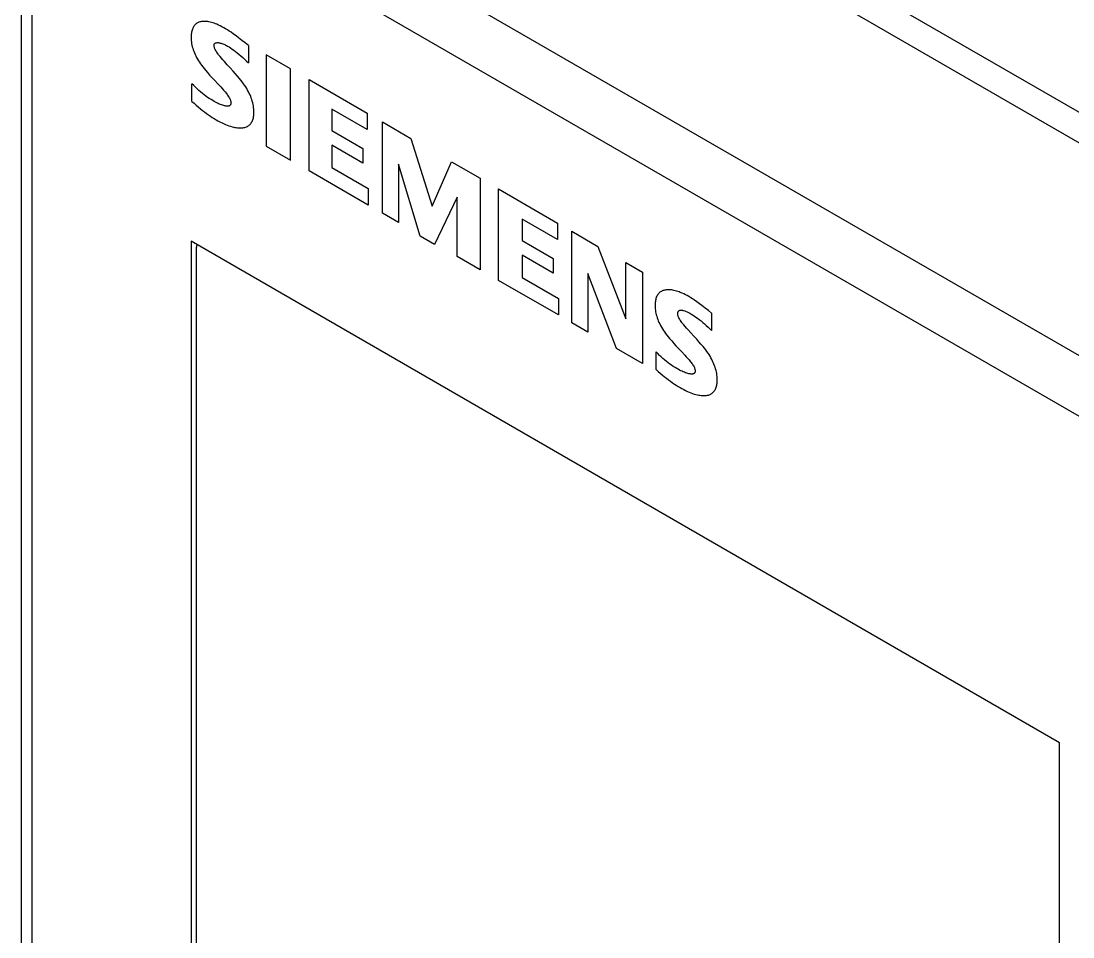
# Model space of a CAD drawing. Extents: x 0 to 420, y 0 to 297.
# Drawn here: x 152.38 to 180.65, y 162.54 to 187.13 of the extents above; entities that cross this region are included whole.
import ezdxf

# ---------------------------------------------------------------- set-up
doc = ezdxf.new("R2010")
doc.units = 0
doc.header["$LTSCALE"] = 23.1
doc.layers.add('40000_ISO', color=7, linetype='CONTINUOUS')

msp = doc.modelspace()

# ---------------------------------------------------------------- linework, layer by layer
at = {"layer": '40000_ISO', "color": 7, "linetype": 'CONTINUOUS'}
for p, q in [((232.933, 154.587), (158.687, 197.453)), ((232.58, 153.974), (158.333, 196.84)), ((227.63, 151.116), (153.384, 193.982)), ((152.384, 193.166), (152.384, 158.055)), ((152.677, 192.758), (152.677, 157.648)), ((226.923, 149.892), (152.677, 192.758)), ((158.493, 186.478), (158.493, 186.008)), ((158.968, 186.23), (158.968, 183.774)), ((159.625, 185.851), (158.968, 186.23)), ((159.625, 183.395), (159.625, 185.851)), ((156.977, 184.976), (156.977, 185.446)), ((160.122, 183.108), (160.122, 185.564)), ((160.122, 185.564), (161.684, 184.662)), ((160.733, 184.767), (160.733, 184.192)), ((161.684, 184.218), (160.733, 184.767)), ((161.684, 184.662), (161.684, 184.218)), ((162.091, 181.971), (162.091, 184.427)), ((162.091, 184.427), (162.86, 183.983)), ((160.733, 184.192), (161.571, 183.708)), ((158.968, 183.774), (159.625, 183.395)), ((160.733, 183.8), (160.733, 183.199)), ((161.571, 183.317), (160.733, 183.8)), ((162.86, 183.983), (163.426, 182.167)), ((161.571, 183.708), (161.571, 183.317)), ((160.733, 183.199), (161.706, 182.637)), ((162.521, 183.29), (162.521, 181.723)), ((163.109, 181.357), (162.521, 183.29)), ((163.426, 182.167), (163.946, 183.356)), ((163.946, 183.356), (164.716, 182.912)), ((161.706, 182.193), (160.122, 183.108)), ((164.716, 182.912), (164.716, 180.456)), ((161.706, 182.637), (161.706, 182.193)), ((165.214, 180.168), (165.214, 182.624)), ((165.214, 182.624), (166.798, 181.71)), ((164.105, 182.402), (163.494, 181.135)), ((164.105, 180.808), (164.105, 182.402)), ((162.521, 181.723), (162.091, 181.971)), ((165.847, 181.814), (165.847, 181.239)), ((166.798, 181.266), (165.847, 181.814)), ((166.798, 181.71), (166.798, 181.266)), ((167.182, 179.032), (167.182, 181.488)), ((167.182, 181.488), (167.884, 181.083)), ((156.955, 181.225), (156.955, 160.159)), ((180.289, 167.753), (156.955, 181.225)), ((163.494, 181.135), (163.109, 181.357)), ((165.847, 181.239), (166.684, 180.756)), ((157.096, 160.404), (157.096, 181.061)), ((167.884, 181.083), (168.63, 179.136)), ((164.716, 180.456), (164.105, 180.808)), ((165.847, 180.847), (165.847, 180.247)), ((166.684, 180.364), (165.847, 180.847)), ((166.684, 180.756), (166.684, 180.364)), ((168.63, 179.136), (168.63, 180.652)), ((168.63, 180.652), (169.083, 180.39)), ((167.612, 180.351), (167.612, 178.783)), ((168.381, 178.339), (167.612, 180.351)), ((169.083, 180.39), (169.083, 177.934)), ((166.82, 179.241), (165.214, 180.168)), ((165.847, 180.247), (166.82, 179.685)), ((166.82, 179.685), (166.82, 179.241)), ((170.938, 179.293), (170.938, 178.823)), ((167.612, 178.783), (167.182, 179.032)), ((169.083, 177.934), (168.381, 178.339)), ((169.445, 177.777), (169.445, 178.248)), ((180.289, 146.687), (180.289, 167.753))]:
    msp.add_line(p, q, dxfattribs=at)
for points in [[(158.493, 186.478), (158.406, 186.546), (158.318, 186.615), (158.23, 186.682), (158.162, 186.734), (158.094, 186.784), (158.025, 186.832), (157.976, 186.866), (157.927, 186.898), (157.878, 186.928), (157.83, 186.955), (157.783, 186.981), (157.735, 187.005), (157.688, 187.026), (157.64, 187.047), (157.605, 187.06), (157.57, 187.073), (157.535, 187.085), (157.501, 187.095), (157.466, 187.104), (157.432, 187.111), (157.401, 187.117), (157.371, 187.121), (157.341, 187.123), (157.311, 187.124), (157.282, 187.124), (157.254, 187.122), (157.231, 187.119), (157.208, 187.115), (157.186, 187.109), (157.165, 187.102), (157.144, 187.094), (157.124, 187.084), (157.105, 187.073), (157.088, 187.06), (157.072, 187.047), (157.057, 187.032), (157.043, 187.015), (157.03, 186.997), (157.018, 186.978), (157.007, 186.958), (156.997, 186.937), (156.988, 186.915), (156.979, 186.889), (156.972, 186.863), (156.967, 186.835), (156.962, 186.807), (156.958, 186.778), (156.956, 186.747), (156.955, 186.716), (156.955, 186.685), (156.956, 186.647), (156.958, 186.607), (156.962, 186.568), (156.968, 186.527), (156.976, 186.486), (156.985, 186.445), (156.997, 186.404), (157.01, 186.363), (157.024, 186.321), (157.041, 186.28), (157.058, 186.239), (157.078, 186.198), (157.1, 186.154), (157.124, 186.11), (157.149, 186.068), (157.175, 186.026), (157.203, 185.985), (157.231, 185.945), (157.265, 185.9), (157.301, 185.856), (157.336, 185.814), (157.393, 185.748), (157.451, 185.683), (157.509, 185.62), (157.588, 185.534), (157.668, 185.449), (157.748, 185.363), (157.787, 185.32), (157.826, 185.276), (157.864, 185.232), (157.902, 185.185), (157.919, 185.163), (157.935, 185.141), (157.951, 185.118), (157.967, 185.094), (157.981, 185.07), (157.994, 185.044), (158.002, 185.026), (158.009, 185.008), (158.015, 184.99), (158.019, 184.977), (158.022, 184.964), (158.024, 184.951), (158.025, 184.939), (158.024, 184.926), (158.022, 184.913), (158.019, 184.901), (158.015, 184.89), (158.009, 184.881), (158.003, 184.873), (157.996, 184.866), (157.987, 184.86), (157.979, 184.856), (157.969, 184.852), (157.959, 184.85), (157.949, 184.848), (157.938, 184.847), (157.921, 184.847), (157.903, 184.848), (157.885, 184.85), (157.867, 184.853), (157.849, 184.858), (157.83, 184.862), (157.801, 184.871), (157.772, 184.881), (157.743, 184.893), (157.711, 184.906), (157.678, 184.921), (157.645, 184.937), (157.609, 184.956), (157.573, 184.975), (157.536, 184.996), (157.489, 185.024), (157.442, 185.054), (157.395, 185.085), (157.349, 185.119), (157.302, 185.154), (157.255, 185.19), (157.208, 185.229), (157.162, 185.269), (157.115, 185.311), (157.069, 185.355), (157.023, 185.4), (156.977, 185.446)], [(156.977, 184.976), (157.034, 184.925), (157.09, 184.875), (157.147, 184.827), (157.205, 184.779), (157.258, 184.736), (157.312, 184.695), (157.366, 184.654), (157.42, 184.616), (157.471, 184.581), (157.522, 184.547), (157.573, 184.516), (157.624, 184.485), (157.674, 184.457), (157.724, 184.43), (157.774, 184.405), (157.824, 184.381), (157.874, 184.359), (157.919, 184.341), (157.964, 184.324), (158.009, 184.31), (158.053, 184.297), (158.097, 184.286), (158.13, 184.279), (158.164, 184.273), (158.197, 184.269), (158.229, 184.266), (158.261, 184.265), (158.293, 184.265), (158.319, 184.267), (158.345, 184.269), (158.371, 184.273), (158.395, 184.279), (158.419, 184.286), (158.442, 184.295), (158.465, 184.305), (158.486, 184.317), (158.504, 184.33), (158.521, 184.344), (158.537, 184.36), (158.553, 184.377), (158.567, 184.395), (158.579, 184.415), (158.591, 184.437), (158.602, 184.459), (158.611, 184.484), (158.619, 184.511), (158.626, 184.538), (158.631, 184.567), (158.635, 184.596), (158.638, 184.627), (158.64, 184.658), (158.64, 184.691), (158.639, 184.73), (158.637, 184.771), (158.633, 184.812), (158.627, 184.854), (158.619, 184.896), (158.609, 184.939), (158.598, 184.981), (158.585, 185.023), (158.57, 185.065), (158.554, 185.108), (158.536, 185.15), (158.517, 185.192), (158.495, 185.237), (158.471, 185.281), (158.446, 185.325), (158.42, 185.368), (158.392, 185.409), (158.363, 185.45), (158.328, 185.498), (158.291, 185.545), (158.253, 185.59), (158.196, 185.657), (158.139, 185.723), (158.081, 185.789), (158.003, 185.874), (157.925, 185.96), (157.847, 186.045), (157.807, 186.089), (157.769, 186.133), (157.73, 186.178), (157.693, 186.225), (157.676, 186.247), (157.659, 186.27), (157.643, 186.294), (157.628, 186.318), (157.614, 186.343), (157.601, 186.368), (157.593, 186.387), (157.585, 186.405), (157.579, 186.423), (157.575, 186.437), (157.572, 186.45), (157.571, 186.463), (157.57, 186.475), (157.57, 186.486), (157.572, 186.496), (157.574, 186.505), (157.577, 186.514), (157.581, 186.522), (157.586, 186.529), (157.592, 186.535), (157.6, 186.541), (157.607, 186.545), (157.616, 186.549), (157.625, 186.551), (157.634, 186.553), (157.649, 186.555), (157.665, 186.555), (157.681, 186.554), (157.697, 186.552), (157.714, 186.549), (157.737, 186.544), (157.76, 186.538), (157.783, 186.531), (157.807, 186.522), (157.831, 186.512), (157.856, 186.502), (157.881, 186.49), (157.906, 186.477), (157.931, 186.462), (157.973, 186.437), (158.015, 186.41), (158.057, 186.381), (158.099, 186.351), (158.146, 186.315), (158.193, 186.278), (158.24, 186.239), (158.287, 186.2), (158.339, 186.153), (158.391, 186.106), (158.442, 186.057), (158.493, 186.008)], [(157.115, 181.132), (157.114, 181.13), (157.113, 181.129), (157.112, 181.127), (157.111, 181.125), (157.11, 181.123), (157.109, 181.121), (157.108, 181.12), (157.107, 181.118), (157.106, 181.116), (157.105, 181.113), (157.104, 181.111), (157.103, 181.109), (157.102, 181.107), (157.102, 181.105), (157.101, 181.102), (157.101, 181.1), (157.1, 181.098), (157.099, 181.096), (157.099, 181.093), (157.099, 181.091), (157.098, 181.089), (157.098, 181.087), (157.097, 181.084), (157.097, 181.082), (157.097, 181.08), (157.097, 181.078), (157.096, 181.075), (157.096, 181.073), (157.096, 181.071), (157.096, 181.068), (157.096, 181.066), (157.096, 181.064), (157.096, 181.061)], [(170.938, 179.293), (170.852, 179.36), (170.766, 179.426), (170.679, 179.492), (170.611, 179.542), (170.543, 179.591), (170.475, 179.639), (170.426, 179.672), (170.377, 179.704), (170.327, 179.734), (170.281, 179.76), (170.235, 179.785), (170.189, 179.807), (170.143, 179.828), (170.097, 179.847), (170.063, 179.86), (170.028, 179.872), (169.994, 179.883), (169.96, 179.892), (169.927, 179.901), (169.894, 179.907), (169.863, 179.912), (169.833, 179.915), (169.803, 179.917), (169.774, 179.918), (169.746, 179.917), (169.717, 179.914), (169.694, 179.911), (169.672, 179.906), (169.65, 179.901), (169.628, 179.894), (169.608, 179.885), (169.588, 179.875), (169.569, 179.864), (169.551, 179.851), (169.533, 179.835), (169.516, 179.818), (169.5, 179.799), (169.486, 179.778), (169.473, 179.756), (169.461, 179.733), (169.451, 179.707), (169.443, 179.683), (169.436, 179.657), (169.43, 179.631), (169.426, 179.603), (169.422, 179.575), (169.42, 179.545), (169.419, 179.515), (169.418, 179.485), (169.419, 179.447), (169.422, 179.408), (169.426, 179.368), (169.432, 179.328), (169.44, 179.287), (169.45, 179.246), (169.462, 179.205), (169.475, 179.164), (169.49, 179.123), (169.506, 179.082), (169.524, 179.041), (169.544, 179), (169.566, 178.956), (169.59, 178.912), (169.616, 178.869), (169.642, 178.827), (169.67, 178.786), (169.699, 178.746), (169.734, 178.699), (169.771, 178.654), (169.808, 178.609), (169.865, 178.544), (169.923, 178.479), (169.981, 178.415), (170.06, 178.331), (170.139, 178.247), (170.218, 178.163), (170.257, 178.12), (170.296, 178.076), (170.335, 178.032), (170.373, 177.986), (170.39, 177.964), (170.406, 177.942), (170.423, 177.919), (170.438, 177.895), (170.452, 177.871), (170.466, 177.846), (170.474, 177.828), (170.481, 177.81), (170.487, 177.793), (170.491, 177.78), (170.494, 177.767), (170.496, 177.754), (170.497, 177.743), (170.497, 177.729), (170.495, 177.717), (170.492, 177.705), (170.487, 177.695), (170.482, 177.686), (170.475, 177.678), (170.468, 177.671), (170.459, 177.666), (170.451, 177.661), (170.441, 177.658), (170.431, 177.656), (170.421, 177.655), (170.41, 177.654), (170.389, 177.654), (170.367, 177.656), (170.345, 177.659), (170.323, 177.664), (170.301, 177.67), (170.27, 177.679), (170.24, 177.689), (170.209, 177.701), (170.176, 177.714), (170.143, 177.729), (170.109, 177.745), (170.074, 177.763), (170.038, 177.782), (170.002, 177.802), (169.956, 177.829), (169.909, 177.859), (169.862, 177.89), (169.815, 177.923), (169.769, 177.958), (169.722, 177.994), (169.676, 178.032), (169.63, 178.072), (169.583, 178.114), (169.536, 178.157), (169.49, 178.202), (169.445, 178.248)], [(169.445, 177.777), (169.501, 177.727), (169.558, 177.678), (169.614, 177.63), (169.672, 177.582), (169.725, 177.54), (169.779, 177.499), (169.832, 177.459), (169.886, 177.42), (169.937, 177.386), (169.987, 177.353), (170.038, 177.321), (170.089, 177.291), (170.139, 177.263), (170.189, 177.236), (170.238, 177.211), (170.288, 177.188), (170.338, 177.167), (170.382, 177.149), (170.427, 177.133), (170.471, 177.118), (170.515, 177.106), (170.559, 177.095), (170.592, 177.088), (170.625, 177.083), (170.657, 177.079), (170.689, 177.076), (170.721, 177.075), (170.752, 177.076), (170.778, 177.078), (170.803, 177.081), (170.827, 177.085), (170.851, 177.091), (170.875, 177.098), (170.897, 177.107), (170.918, 177.118), (170.939, 177.13), (170.957, 177.143), (170.973, 177.158), (170.989, 177.173), (171.004, 177.191), (171.017, 177.21), (171.03, 177.23), (171.041, 177.251), (171.051, 177.274), (171.06, 177.299), (171.068, 177.326), (171.074, 177.353), (171.079, 177.382), (171.083, 177.412), (171.086, 177.443), (171.087, 177.474), (171.088, 177.507), (171.087, 177.546), (171.084, 177.586), (171.08, 177.626), (171.074, 177.668), (171.066, 177.71), (171.057, 177.752), (171.046, 177.793), (171.033, 177.835), (171.018, 177.877), (171.002, 177.919), (170.984, 177.961), (170.965, 178.002), (170.943, 178.047), (170.92, 178.091), (170.895, 178.134), (170.869, 178.176), (170.842, 178.218), (170.813, 178.258), (170.779, 178.304), (170.743, 178.349), (170.707, 178.394), (170.651, 178.46), (170.594, 178.524), (170.537, 178.588), (170.459, 178.673), (170.382, 178.758), (170.304, 178.843), (170.265, 178.886), (170.226, 178.93), (170.188, 178.975), (170.151, 179.021), (170.134, 179.043), (170.117, 179.066), (170.101, 179.09), (170.086, 179.114), (170.071, 179.138), (170.059, 179.164), (170.051, 179.182), (170.043, 179.2), (170.037, 179.218), (170.033, 179.236), (170.029, 179.254), (170.028, 179.271), (170.028, 179.286), (170.03, 179.3), (170.033, 179.313), (170.037, 179.325), (170.043, 179.336), (170.05, 179.345), (170.058, 179.353), (170.067, 179.36), (170.076, 179.365), (170.087, 179.369), (170.098, 179.371), (170.109, 179.372), (170.121, 179.372), (170.136, 179.37), (170.152, 179.368), (170.168, 179.364), (170.185, 179.359), (170.217, 179.348), (170.25, 179.336), (170.283, 179.321), (170.316, 179.305), (170.349, 179.287), (170.381, 179.269), (170.426, 179.242), (170.471, 179.214), (170.515, 179.184), (170.559, 179.153), (170.606, 179.118), (170.653, 179.081), (170.699, 179.043), (170.745, 179.004), (170.794, 178.96), (170.843, 178.916), (170.891, 178.87), (170.938, 178.823)]]:
    msp.add_lwpolyline(points, dxfattribs=at)

doc.saveas('drawing.dxf')
